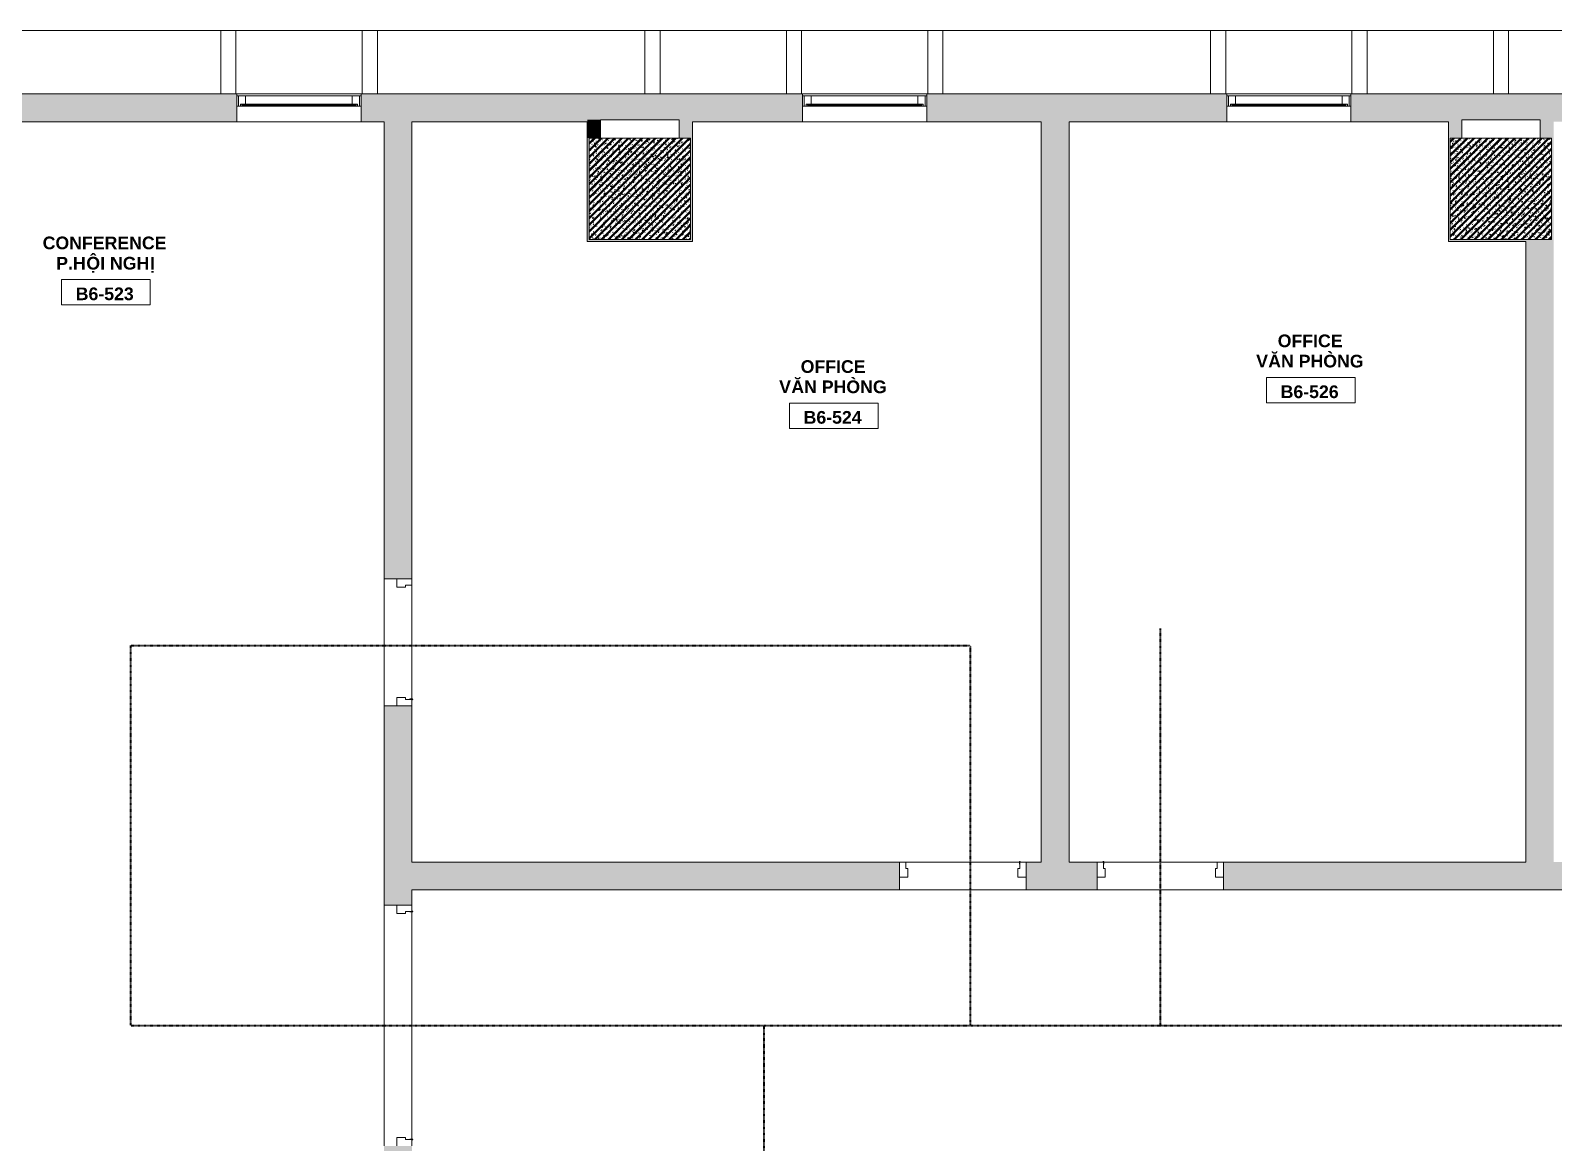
# Model space of a CAD drawing. Header units: millimetres. Extents: x -34669 to 32595, y 16058 to 152521.
# Drawn here: x -28502 to -16475, y 66718 to 75497 of the extents above; entities that cross this region are included whole.
import ezdxf

# ---------------------------------------------------------------- set-up
doc = ezdxf.new("R2010")
doc.units = ezdxf.units.MM
doc.linetypes.add('dash 1-1', pattern=[2, 1, -1])
for name, color, linetype, lineweight in [('A-AREA-IDEN', 2, 'Continuous', 9), ('A-DETL', 90, 'Continuous', 5), ('A-DETL-MBND', 5, 'Continuous', 5), ('A-DOOR', 31, 'Continuous', 5), ('A-DOOR-FRAM', 31, 'Continuous', 5), ('A-FLOR', 192, 'Continuous', 5), ('A-GLAZ', 151, 'Continuous', 5), ('A-GLAZ-CWMG', 51, 'Continuous', 5), ('A-WALL', 113, 'Continuous', 5), ('A-WALL-PATT', 111, 'Continuous', 5), ('S-COLS', 52, 'Continuous', 5)]:
    doc.layers.add(name, color=color, linetype=linetype, lineweight=lineweight)
doc.styles.add('Arial_B', font='arialbd.ttf', dxfattribs={"height": 100})
doc.styles.add('Arial_B_1', font='arialbd.ttf', dxfattribs={"height": 100})
pattern_1 = [(50, (0, 0), (63.763904, -5.57885), [6.668, -73.343]), (355, (0, 0), (-12.334876, 66.869514), [5.334, -58.674]), (100.451, (5.314, -0.465), (51.43036, 61.29098), [5.667, -62.332]), (46.184, (0, 17.78), (94.87722, -14.714836), [10.001, -110.014]), (96.636, (7.91, 16.55), (83.09115, 86.5993), [8.5, -93.497]), (351.184, (0, 17.78), (83.09204, 86.59928), [8.001, -88.011]), (21, (8.89, 13.335), (53.064487, -35.792726), [6.667, -73.342]), (326, (8.89, 13.335), (21.63066, 64.46546), [5.334, -58.674]), (71.451, (13.31, 10.35), (74.69646, 28.672367), [5.667, -62.332]), (37.5, (0, 0), (1.080413, 29.594271), [1.676, -56.286, 1.676, -57.887, -58.896]), (37.5, (0, 0), (1.080413, 29.594271), [-117.526, 1.676, -57.22]), (7.5, (0, 0), (23.386368, 35.063507), [1.676, -32.283, 1.676, -54.953, -22.447]), (7.5, (0, 0), (23.386368, 35.063507), [-90.589, 1.676, -20.771]), (327.5, (-19.825, 0), (47.456567, -2.005468), [1.676, -20.549, 1.676, -67.666, -92.011]), (327.5, (-19.825, 0), (47.456567, -2.005468), [-91.567, 1.676, -90.335]), (317.5, (-28.715, 0), (51.844948, 8.89904), [1.676, -27.216, 1.676, -44.374, -65.342]), (317.5, (-28.715, 0), (51.844948, 8.89904), [-74.943, 1.676, -63.665]), (45, (0, 0), (-26.715908, 26.715908), []), (45, (0, 10.89), (-26.715908, 26.715908), [])]

# ---------------------------------------------------------------- blocks, each defined once
blk = doc.blocks.new('DP3-D402 - DP3-D402-9238602-5th Traffic Floor Plan - Pedestrian')
at = {"layer": 'A-DOOR'}
for p, q in [((-901, 110), (-950, 110)), ((-900, 108), (-900, 94)), ((-900, 94), (-897, 94)), ((-900, 60), (-900, 94)), ((-885, 60), (-900, 60)), ((-897, 94), (-897, 113)), ((-885, -10), (-885, 60)), ((900, 60), (885, 60)), ((885, 60), (885, -10)), ((897, 113), (897, 94)), ((897, 94), (900, 94)), ((900, 94), (900, 108)), ((900, 94), (900, 60)), ((950, 110), (901, 110)), ((-950, -10), (-885, -10)), ((885, -10), (950, -10))]:
    blk.add_line(p, q, dxfattribs=at)
for centre, radius, start, end in [((-900, 113), 3, 0, 249.3211), ((-900, 113), 3, 58.6638, 131.9935), ((-900, 113), 3, 58.6638, 131.9935), ((-900, 113), 3, 58.6638, 131.9935), ((-900, 113), 3, 58.6638, 131.9935), ((-900, 113), 3, 58.6638, 131.9935), ((-900, 113), 3, 58.6638, 131.9935), ((-900, 113), 3, 58.6638, 131.9935), ((-902, 108), 2.19, 3.0662, 59.0753), ((900, 113), 3, 290.6789, 180), ((900, 113), 3, 48.0065, 121.3362), ((900, 113), 3, 48.0065, 121.3362), ((900, 113), 3, 48.0065, 121.3362), ((900, 113), 3, 48.0065, 121.3362), ((900, 113), 3, 48.0065, 121.3362), ((900, 113), 3, 48.0065, 121.3362), ((900, 113), 3, 48.0065, 121.3362), ((902, 108), 2.19, 120.9247, 176.9338)]:
    blk.add_arc(centre, radius, start, end, dxfattribs=at)
blk = doc.blocks.new('DP3-D301 - DP3-D301-9166700-5th Traffic Floor Plan - Pedestrian')
at = {"layer": 'A-DOOR'}
for p, q in [((447, 113), (447, 94)), ((447, 94), (450, 94)), ((450, 94), (450, 108))]:
    blk.add_line(p, q, dxfattribs=at)
for centre, radius, start, end in [((450, 113), 3, 290.6789, 180), ((450, 113), 3, 48.0065, 121.3362), ((450, 113), 3, 48.0065, 121.3362), ((450, 113), 3, 48.0065, 121.3362), ((450, 113), 3, 48.0065, 121.3362), ((450, 113), 3, 48.0065, 121.3362), ((450, 113), 3, 48.0065, 121.3362), ((450, 113), 3, 48.0065, 121.3362), ((452, 108), 2.19, 120.9247, 176.9338)]:
    blk.add_arc(centre, radius, start, end, dxfattribs=at)
at = {"layer": 'A-DOOR-FRAM'}
for p, q in [((-450, 110), (-500, 110)), ((-450, 60), (-450, 110)), ((-435, 60), (-450, 60)), ((-435, -10), (-435, 60)), ((450, 60), (435, 60)), ((435, 60), (435, -10)), ((450, 94), (450, 60)), ((500, 110), (451, 110)), ((-500, -10), (-435, -10)), ((435, -10), (500, -10))]:
    blk.add_line(p, q, dxfattribs=at)
blk = doc.blocks.new('DP3-D301 - DP3-D301-9166699-5th Traffic Floor Plan - Pedestrian')
at = {"layer": 'A-DOOR'}
for p, q in [((447, -94), (447, -113)), ((450, -94), (447, -94)), ((450, -108), (450, -94))]:
    blk.add_line(p, q, dxfattribs=at)
for centre, radius, start, end in [((450, -113), 3, 180, 69.3211), ((450, -113), 3, 238.6638, 311.9935), ((450, -113), 3, 238.6638, 311.9935), ((450, -113), 3, 238.6638, 311.9935), ((450, -113), 3, 238.6638, 311.9935), ((450, -113), 3, 238.6638, 311.9935), ((450, -113), 3, 238.6638, 311.9935), ((450, -113), 3, 238.6638, 311.9935), ((452, -108), 2.19, 183.0662, 239.0753)]:
    blk.add_arc(centre, radius, start, end, dxfattribs=at)
at = {"layer": 'A-DOOR-FRAM'}
for p, q in [((-500, 10), (-435, 10)), ((-435, 10), (-435, -60)), ((435, 10), (500, 10)), ((435, -60), (435, 10)), ((-450, -110), (-500, -110)), ((-450, -60), (-450, -110)), ((-435, -60), (-450, -60)), ((450, -60), (435, -60)), ((450, -94), (450, -60)), ((500, -110), (451, -110))]:
    blk.add_line(p, q, dxfattribs=at)
blk = doc.blocks.new('VGU_CLUSTER_W1C - W2C - VGU_CLUSTER_W2C-8584645-5th Traffic Floor Plan - Pedestrian')
at = {"layer": 'A-GLAZ', "lineweight": 9}
for p, q in [((-477, 95), (-490, 95)), ((-490, 12), (-477, 12)), ((-477, 95), (-477, 12)), ((-421, 95), (-477, 95)), ((-477, 12), (-477, 95)), ((-477, 12), (-462, 12)), ((-462, 12), (-462, 28)), ((-462, 28), (-421, 28)), ((-421, 28), (-451, 28)), ((-451, 28), (-451, 21)), ((-451, 21), (-391, 21)), ((-391, 21), (-391, 28)), ((391, 28), (391, 21)), ((391, 21), (451, 21)), ((477, 95), (421, 95)), ((421, 28), (462, 28)), ((451, 28), (421, 28)), ((451, 21), (451, 28)), ((462, 28), (462, 12)), ((462, 12), (477, 12)), ((477, 12), (477, 95)), ((490, 95), (477, 95)), ((477, 95), (477, 12)), ((477, 12), (490, 12))]:
    blk.add_line(p, q, dxfattribs=at)
at = {"layer": 'A-GLAZ'}
for p, q in [((-462, 12), (462, 12)), ((-421, 95), (421, 95)), ((-421, 95), (-421, 28)), ((421, 28), (-421, 28)), ((-391, 21), (391, 21)), ((421, 95), (421, 28))]:
    blk.add_line(p, q, dxfattribs=at)
blk = doc.blocks.new('Rectangular Mullion - TWOG-PROFILE-Mullion-120X500-11670580-5th Traffic Floor Plan - Pedestrian')
at = {"layer": 'A-GLAZ-CWMG'}
for p, q in [((-60, -250), (-60, 250)), ((-60, 250), (60, 250)), ((60, 250), (60, -250)), ((60, -250), (-60, -250))]:
    blk.add_line(p, q, dxfattribs=at)
blk = doc.blocks.new('Rectangular Mullion - 120 x 500-12001275-5th Traffic Floor Plan - Pedestrian')
at = {"layer": 'A-DETL-MBND'}
blk.add_line((-28057, 75497), (-27000, 75497), dxfattribs=at)
blk = doc.blocks.new('Rectangular Mullion - TWOG-PROFILE-Mullion-120X500-11670581-5th Traffic Floor Plan - Pedestrian')
at = {"layer": 'A-GLAZ-CWMG'}
for p, q in [((-60, -250), (-60, 250)), ((-60, 250), (60, 250)), ((60, 250), (60, -250)), ((60, -250), (-60, -250))]:
    blk.add_line(p, q, dxfattribs=at)
blk = doc.blocks.new('Rectangular Mullion - 120 x 500-V29-5th Traffic Floor Plan - Pedestrian')
at = {"layer": 'A-DETL-MBND'}
blk.add_line((-16830, 75497), (-15833, 75497), dxfattribs=at)
blk = doc.blocks.new('Rectangular Mullion - 120 x 500-V30-5th Traffic Floor Plan - Pedestrian')
at = {"layer": 'A-DETL-MBND'}
blk.add_line((-21297, 75497), (-19183, 75497), dxfattribs=at)
blk = doc.blocks.new('Rectangular Mullion - TWOG-PROFILE-Mullion-120X500-11670582-5th Traffic Floor Plan - Pedestrian')
at = {"layer": 'A-GLAZ-CWMG'}
for p, q in [((-60, -250), (-60, 250)), ((-60, 250), (60, 250)), ((60, 250), (60, -250)), ((60, -250), (-60, -250))]:
    blk.add_line(p, q, dxfattribs=at)
blk = doc.blocks.new('Rectangular Mullion - TWOG-PROFILE-Mullion-120X500-V31-5th Traffic Floor Plan - Pedestrian')
at = {"layer": 'A-GLAZ-CWMG'}
for p, q in [((-25883, 75497), (-26880, 75497)), ((-26872, 74997), (-25892, 74997))]:
    blk.add_line(p, q, dxfattribs=at)
blk = doc.blocks.new('Rectangular Mullion - 200 x 500mm-10299720-5th Traffic Floor Plan - Pedestrian')
at = {"layer": 'A-GLAZ-CWMG'}
for p, q in [((-22413, 75497), (-21417, 75497)), ((-21425, 74997), (-22405, 74997))]:
    blk.add_line(p, q, dxfattribs=at)
blk = doc.blocks.new('Rectangular Mullion - 120 x 500-12355048-5th Traffic Floor Plan - Pedestrian')
at = {"layer": 'A-DETL-MBND'}
blk.add_line((-30585, 75497), (-28057, 75497), dxfattribs=at)
blk = doc.blocks.new('Rectangular Mullion - 120 x 500-11998954-5th Traffic Floor Plan - Pedestrian')
at = {"layer": 'A-DETL-MBND'}
blk.add_line((-22473, 61682), (-23530, 61682), dxfattribs=at)
blk = doc.blocks.new('Rectangular Mullion - 120 x 500-V27-5th Traffic Floor Plan - Pedestrian')
at = {"layer": 'A-DETL-MBND'}
blk.add_line((-24767, 61682), (-25823, 61682), dxfattribs=at)
blk = doc.blocks.new('Room Tag - Room Tag-8377849-5th Traffic Floor Plan - Pedestrian')
at = {"layer": 'A-AREA-IDEN'}
for p, q in [((-7, -0.80625), (-7, -4.80625)), ((-7, -0.80625), (7, -0.80625)), ((7, -0.80625), (7, -4.80625)), ((-7, -4.80625), (7, -4.80625))]:
    blk.add_line(p, q, dxfattribs=at)

msp = doc.modelspace()

# ---------------------------------------------------------------- hatches: boundary and pattern name
at = {"layer": 'A-WALL-PATT'}
h = msp.add_hatch(color=256, dxfattribs=at)
h.paths.add_polyline_path([(-29875, 74777), (-26872, 74777), (-26872, 74997), (-29875, 74997), (-29875, 74908)])
h.paths.add_polyline_path([(-25892, 74777), (-24105, 74777), (-24105, 74997), (-25892, 74997), (-25892, 74908)])
for points in [[(-23380, 74792), (-23380, 74997), (-24105, 74997), (-24105, 74792), (-24000, 74792)], [(-23290, 74647), (-23275, 74647), (-23275, 74997), (-23380, 74997), (-23380, 74647)], [(-17224, 74647), (-17200, 74647), (-17200, 74997), (-17305, 74997), (-17305, 74647), (-17290, 74647)], [(-17200, 74792), (-16580, 74792), (-16580, 74997), (-17200, 74997), (-17200, 74908)], [(-16490, 74647), (-16475, 74647), (-16475, 74997), (-16580, 74997), (-16580, 74647)], [(-24000, 74647), (-24000, 74792), (-24105, 74792), (-24105, 74647), (-24090, 74647)], [(-20300, 68932), (-20300, 74777), (-20520, 74777), (-20520, 68932)], [(-24090, 73832), (-24090, 74647), (-24105, 74647), (-24105, 73832)], [(-23275, 73832), (-23275, 74647), (-23290, 74647), (-23290, 73832)], [(-17290, 73832), (-17290, 74647), (-17305, 74647), (-17305, 73832)], [(-16475, 73832), (-16475, 74647), (-16490, 74647), (-16490, 73832)], [(-23290, 73847), (-24090, 73847), (-24090, 73832), (-23290, 73832)], [(-16490, 73832), (-16490, 73847), (-17290, 73847), (-17290, 73832), (-16695, 73832)], [(-16695, 68932), (-16475, 68932), (-16475, 73832), (-16695, 73832), (-16695, 70217)]]:
    msp.add_hatch(color=256, dxfattribs=at).paths.add_polyline_path(points)
h = msp.add_hatch(color=256, dxfattribs=at)
h.paths.add_polyline_path([(-20300, 74777), (-19055, 74777), (-19055, 74997), (-21425, 74997), (-21425, 74777), (-20520, 74777)])
h.paths.add_polyline_path([(-23005, 74777), (-22405, 74777), (-22405, 74997), (-23275, 74997), (-23275, 74777)])
h.paths.add_polyline_path([(-18075, 74777), (-17305, 74777), (-17305, 74997), (-18075, 74997), (-18075, 74908)])
h = msp.add_hatch(color=256, dxfattribs=at)
h.paths.add_polyline_path([(-16475, 74777), (-15705, 74777), (-15705, 74997), (-16475, 74997), (-16475, 74908)])
h.paths.add_polyline_path([(-13600, 74777), (-12355, 74777), (-12355, 74997), (-14725, 74997), (-14725, 74777)])
h.paths.add_polyline_path([(-10605, 74777), (-10605, 74997), (-11375, 74997), (-11375, 74777)])
h = msp.add_hatch(color=256, dxfattribs=at)
h.paths.add_polyline_path([(-25490, 68932), (-25490, 70167), (-25710, 70167), (-25710, 68932)])
h.paths.add_polyline_path([(-25490, 71167), (-25490, 74777), (-25710, 74777), (-25710, 71167)])
h = msp.add_hatch(color=256, dxfattribs=at)
h.paths.add_polyline_path([(-10286, 68712), (-10205, 68712), (-10205, 68932), (-12280, 68932), (-12280, 68712), (-11443, 68712)])
h.paths.add_polyline_path([(-16695, 68712), (-14700, 68712), (-14700, 68932), (-19080, 68932), (-19080, 68712)])
h.paths.add_polyline_path([(-13380, 68712), (-13280, 68712), (-13280, 68932), (-13700, 68932), (-13700, 68712), (-13600, 68712)])
h.paths.add_polyline_path([(-20114, 68712), (-20080, 68712), (-20080, 68932), (-20640, 68932), (-20640, 68712), (-20300, 68712)])
h.paths.add_polyline_path([(-25490, 68712), (-21640, 68712), (-21640, 68932), (-25710, 68932), (-25710, 68712)])
h = msp.add_hatch(color=256, dxfattribs=at)
h.paths.add_polyline_path([(-25490, 62402), (-25490, 64517), (-25710, 64517), (-25710, 62402)])
h.paths.add_polyline_path([(-25490, 65517), (-25490, 66692), (-25710, 66692), (-25710, 65517)])
h.paths.add_polyline_path([(-25490, 68592), (-25490, 68712), (-25710, 68712), (-25710, 68592)])
at = {"layer": 'S-COLS'}
h = msp.add_hatch(dxfattribs=at)
h.set_pattern_fill('FP_1', color=256, style=0, pattern_type=2)
h.set_pattern_definition(pattern_1)
h.paths.add_polyline_path([(-23290, 73847), (-23290, 74647), (-24090, 74647), (-24090, 73847)])
h = msp.add_hatch(dxfattribs=at)
h.set_pattern_fill('FP_1', color=256, style=0, pattern_type=2)
h.set_pattern_definition(pattern_1)
h.paths.add_polyline_path([(-17224, 73847), (-16490, 73847), (-16490, 74647), (-17290, 74647), (-17290, 73847)])

# ---------------------------------------------------------------- linework, layer by layer
at = {"layer": 'A-DETL', "linetype": 'dash 1-1', "lineweight": 40}
for p, q in [((-19580, 70777), (-19580, 67642)), ((-27710, 67642), (-27710, 70642)), ((-27710, 70642), (-21082, 70642)), ((-21082, 70642), (-21082, 67642)), ((-27710, 67642), (-4710, 67642)), ((-22710, 67642), (-22710, 63682))]:
    msp.add_line(p, q, dxfattribs=at)
at = {"layer": 'A-FLOR'}
msp.add_line((-25490, 68539), (-25490, 66745), dxfattribs=at)
at = {"layer": 'A-WALL', "lineweight": 15}
for p, q in [((-26872, 74997), (-30705, 74997)), ((-26872, 74777), (-26872, 74997)), ((-22405, 74997), (-25892, 74997)), ((-25892, 74997), (-25892, 74777)), ((-22405, 74777), (-22405, 74997)), ((-19055, 74997), (-21425, 74997)), ((-21425, 74997), (-21425, 74777)), ((-19055, 74777), (-19055, 74997)), ((-15705, 74997), (-18075, 74997)), ((-18075, 74997), (-18075, 74777)), ((-29875, 74777), (-26872, 74777)), ((-25892, 74777), (-25710, 74777)), ((-25710, 74777), (-25710, 71167)), ((-25490, 71167), (-25490, 74777)), ((-25490, 74777), (-24105, 74777)), ((-24105, 74777), (-24105, 73832)), ((-24000, 74647), (-24000, 74792)), ((-24000, 74792), (-23380, 74792)), ((-23380, 74792), (-23380, 74647)), ((-23275, 73832), (-23275, 74777)), ((-23275, 74777), (-22405, 74777)), ((-21425, 74777), (-20520, 74777)), ((-20520, 74777), (-20520, 68932)), ((-20300, 68932), (-20300, 74777)), ((-20300, 74777), (-19055, 74777)), ((-18075, 74777), (-17305, 74777)), ((-17305, 74777), (-17305, 73832)), ((-17200, 74647), (-17200, 74792)), ((-17200, 74792), (-16580, 74792)), ((-16580, 74792), (-16580, 74647)), ((-24090, 73847), (-24090, 74647)), ((-24090, 74647), (-24000, 74647)), ((-23380, 74647), (-23290, 74647)), ((-23290, 74647), (-23290, 73847)), ((-17290, 73847), (-17290, 74647)), ((-17290, 74647), (-17200, 74647)), ((-16580, 74647), (-16490, 74647)), ((-16490, 74647), (-16490, 73847)), ((-24105, 73832), (-23275, 73832)), ((-23290, 73847), (-24090, 73847)), ((-17305, 73832), (-16695, 73832)), ((-16490, 73847), (-17290, 73847)), ((-16695, 73832), (-16695, 68932)), ((-25710, 71167), (-25490, 71167)), ((-25710, 70167), (-25710, 68592)), ((-25490, 70167), (-25710, 70167)), ((-25490, 68932), (-25490, 70167)), ((-21640, 68932), (-25490, 68932)), ((-21640, 68712), (-21640, 68932)), ((-20520, 68932), (-20640, 68932)), ((-20640, 68932), (-20640, 68712)), ((-20080, 68932), (-20300, 68932)), ((-20080, 68712), (-20080, 68932)), ((-16695, 68932), (-19080, 68932)), ((-19080, 68932), (-19080, 68712)), ((-25490, 68712), (-21640, 68712)), ((-25490, 68592), (-25490, 68712)), ((-20640, 68712), (-20080, 68712)), ((-19080, 68712), (-14700, 68712)), ((-25710, 68592), (-25490, 68592))]:
    msp.add_line(p, q, dxfattribs=at)
at = {"layer": 'A-WALL'}
for p, q in [((-26872, 74997), (-25892, 74997)), ((-19055, 74997), (-18075, 74997)), ((-25892, 74777), (-26872, 74777)), ((-21425, 74777), (-22405, 74777)), ((-18075, 74777), (-19055, 74777)), ((-25710, 70167), (-25710, 71167)), ((-25490, 71117), (-25490, 70220)), ((-21590, 68932), (-20693, 68932)), ((-20027, 68932), (-19130, 68932)), ((-20640, 68712), (-21640, 68712)), ((-19080, 68712), (-20080, 68712)), ((-25710, 66692), (-25710, 68592))]:
    msp.add_line(p, q, dxfattribs=at)
at = {"layer": 'S-COLS', "lineweight": 15}
for p, q in [((-23290, 74647), (-24090, 74647)), ((-24090, 74647), (-24090, 73847)), ((-23290, 73847), (-23290, 74647)), ((-16490, 74647), (-17290, 74647)), ((-17290, 74647), (-17290, 73847)), ((-16490, 73847), (-16490, 74647)), ((-24090, 73847), (-23290, 73847)), ((-17290, 73847), (-16490, 73847))]:
    msp.add_line(p, q, dxfattribs=at)

# ---------------------------------------------------------------- block references
at = {"layer": 'A-AREA-IDEN', "xscale": 49.99999999999998, "yscale": 49.99999999999998, "zscale": 49.99999999999998}
for p in [(-27907, 73572), (-18392, 72799), (-22159, 72596)]:
    msp.add_blockref('Room Tag - Room Tag-8377849-5th Traffic Floor Plan - Pedestrian', p, dxfattribs=at)
at = {"layer": 'A-DETL-MBND'}
for name, p in [('Rectangular Mullion - 120 x 500-12355048-5th Traffic Floor Plan - Pedestrian', (0, 0)), ('Rectangular Mullion - 120 x 500-12001275-5th Traffic Floor Plan - Pedestrian', (0, 0)), ('Rectangular Mullion - 120 x 500-V29-5th Traffic Floor Plan - Pedestrian', (-6700, 0)), ('Rectangular Mullion - 120 x 500-V30-5th Traffic Floor Plan - Pedestrian', (0, 0)), ('Rectangular Mullion - 120 x 500-V29-5th Traffic Floor Plan - Pedestrian', (-1117, 0)), ('Rectangular Mullion - 120 x 500-V29-5th Traffic Floor Plan - Pedestrian', (0, 0))]:
    msp.add_blockref(name, p, dxfattribs=at)
at = {"layer": 'A-DETL-MBND', "rotation": 180}
for name, p in [('Rectangular Mullion - 120 x 500-V27-5th Traffic Floor Plan - Pedestrian', (-50530, 137179)), ('Rectangular Mullion - 120 x 500-11998954-5th Traffic Floor Plan - Pedestrian', (-47180, 137179))]:
    msp.add_blockref(name, p, dxfattribs=at)
at = {"layer": 'A-DOOR', "rotation": 270}
msp.add_blockref('DP3-D402 - DP3-D402-9238602-5th Traffic Floor Plan - Pedestrian', (-25600, 67642), dxfattribs=at)
at = {"layer": 'A-DOOR-FRAM'}
for name, p, rotation in [('DP3-D301 - DP3-D301-9166700-5th Traffic Floor Plan - Pedestrian', (-25600, 70667), 270), ('DP3-D301 - DP3-D301-9166699-5th Traffic Floor Plan - Pedestrian', (-19580, 68822), 180)]:
    msp.add_blockref(name, p, dxfattribs=dict(at, rotation=rotation))
msp.add_blockref('DP3-D301 - DP3-D301-9166700-5th Traffic Floor Plan - Pedestrian', (-21140, 68822), dxfattribs=at)
at = {"layer": 'A-GLAZ'}
for p in [(-26382, 74887), (-21915, 74887), (-18565, 74887)]:
    msp.add_blockref('VGU_CLUSTER_W1C - W2C - VGU_CLUSTER_W2C-8584645-5th Traffic Floor Plan - Pedestrian', p, dxfattribs=at)
at = {"layer": 'A-GLAZ-CWMG', "extrusion": (0, 0, -1)}
for name, p in [('Rectangular Mullion - TWOG-PROFILE-Mullion-120X500-11670580-5th Traffic Floor Plan - Pedestrian', (26940, 75247)), ('Rectangular Mullion - TWOG-PROFILE-Mullion-120X500-11670581-5th Traffic Floor Plan - Pedestrian', (25823, 75247)), ('Rectangular Mullion - TWOG-PROFILE-Mullion-120X500-11670582-5th Traffic Floor Plan - Pedestrian', (23590, 75247)), ('Rectangular Mullion - TWOG-PROFILE-Mullion-120X500-11670581-5th Traffic Floor Plan - Pedestrian', (22473, 75247)), ('Rectangular Mullion - TWOG-PROFILE-Mullion-120X500-11670581-5th Traffic Floor Plan - Pedestrian', (21357, 75247)), ('Rectangular Mullion - TWOG-PROFILE-Mullion-120X500-11670581-5th Traffic Floor Plan - Pedestrian', (19123, 75247)), ('Rectangular Mullion - TWOG-PROFILE-Mullion-120X500-11670581-5th Traffic Floor Plan - Pedestrian', (18007, 75247)), ('Rectangular Mullion - TWOG-PROFILE-Mullion-120X500-11670582-5th Traffic Floor Plan - Pedestrian', (16890, 75247))]:
    msp.add_blockref(name, p, dxfattribs=at)
at = {"layer": 'A-GLAZ-CWMG'}
for name, p in [('Rectangular Mullion - TWOG-PROFILE-Mullion-120X500-V31-5th Traffic Floor Plan - Pedestrian', (0, 0)), ('Rectangular Mullion - 200 x 500mm-10299720-5th Traffic Floor Plan - Pedestrian', (0, 0)), ('Rectangular Mullion - TWOG-PROFILE-Mullion-120X500-V31-5th Traffic Floor Plan - Pedestrian', (7817, 0))]:
    msp.add_blockref(name, p, dxfattribs=at)

# ---------------------------------------------------------------- texts
at = {"layer": 'A-AREA-IDEN', "char_height": 100, "attachment_point": 1}
for s, insert, width, style in [('CONFERENCE', (-28406, 73870), 1206.54, 'Arial_B'), ('\\fArial|b1|i0|c254|p34|;Ộ', (-28061, 73710), 132.28, 'Arial_B_1'), ('P.H', (-28299, 73710), 288.61, 'Arial_B'), ('I NGH', (-27952, 73710), 477, 'Arial_B'), ('\\fArial|b1|i0|c254|p34|;Ị', (-27558, 73710), 48.1, 'Arial_B_1'), ('B6-523', (-28145, 73468), 565.19, 'Arial_B'), ('OFFICE', (-18653, 73097), 629.32, 'Arial_B'), ('OFFICE', (-22420, 72894), 629.32, 'Arial_B'), ('\\fArial|b1|i0|c0|p34|;V', (-18823, 72937), 116.24, 'Arial_B'), ('ĂN PHÒNG', (-18728, 72937), 925.95, 'Arial_B'), ('\\fArial|b1|i0|c0|p34|;V', (-22590, 72734), 116.24, 'Arial_B'), ('ĂN PHÒNG', (-22494, 72734), 925.95, 'Arial_B'), ('B6-526', (-18630, 72695), 565.19, 'Arial_B'), ('B6-524', (-22397, 72493), 565.19, 'Arial_B')]:
    msp.add_mtext(s, dxfattribs=dict(at, insert=insert, width=width, style=style))

doc.saveas('drawing.dxf')
